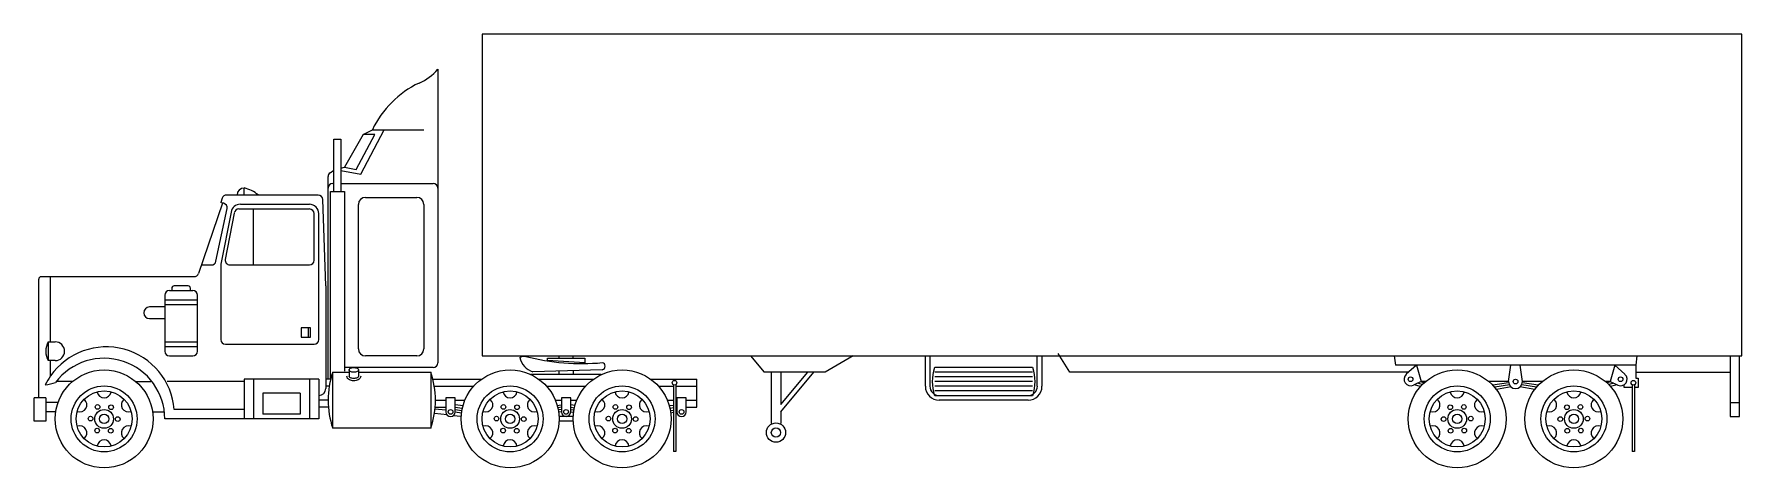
# Model space of a CAD drawing. Extents: x -17.4 to 1.2, y 0 to 4.7.
import ezdxf

# ---------------------------------------------------------------- set-up
doc = ezdxf.new("R2010")
doc.units = 0
doc.header["$MEASUREMENT"] = 0
doc.layers.add('01', color=1, linetype='CONTINUOUS')
doc.layers.add('02', color=2, linetype='CONTINUOUS')

msp = doc.modelspace()

# ---------------------------------------------------------------- linework, layer by layer
at = {"layer": '01'}
for p, q in [((-13.884, 3.251), (-13.68, 3.632)), ((-13.833, 3.2), (-13.579, 3.683)), ((-13.68, 3.632), (-13.807, 3.632)), ((-13.706, 3.683), (-13.147, 3.683)), ((-14.049, 3.24), (-13.833, 3.2)), ((-14.011, 3.277), (-13.884, 3.251)), ((-15.103, 2.972), (-15.103, 3.048)), ((-14.049, 3.099), (-13.045, 3.099)), ((-15.409, 2.25), (-15.289, 2.824)), ((-15.326, 2.882), (-15.337, 2.885)), ((-14.392, 2.819), (-15.161, 2.819)), ((-14.392, 2.87), (-15.144, 2.87)), ((-15.001, 2.21), (-15.001, 2.819)), ((-13.858, 1.295), (-13.858, 2.87)), ((-13.782, 2.946), (-13.223, 2.946)), ((-13.147, 2.87), (-13.147, 1.295)), ((-15.244, 2.786), (-15.356, 2.219)), ((-15.211, 2.776), (-15.308, 2.27)), ((-14.341, 2.261), (-14.341, 2.769)), ((-14.29, 1.397), (-14.29, 2.769)), ((-15.568, 2.21), (-15.459, 2.21)), ((-15.357, 2.209), (-15.357, 1.397)), ((-15.258, 2.21), (-14.392, 2.21)), ((-15.966, 1.88), (-15.966, 1.27)), ((-15.662, 1.93), (-15.916, 1.93)), ((-15.89, 1.956), (-15.89, 1.93)), ((-15.712, 1.981), (-15.865, 1.981)), ((-15.687, 1.93), (-15.687, 1.956)), ((-15.611, 1.27), (-15.611, 1.88)), ((-15.966, 1.753), (-16.132, 1.753)), ((-15.966, 1.829), (-15.611, 1.829)), ((-15.966, 1.778), (-15.611, 1.778)), ((-16.132, 1.626), (-15.966, 1.626)), ((-14.481, 1.524), (-14.481, 1.422)), ((-14.379, 1.524), (-14.481, 1.524)), ((-14.404, 1.524), (-14.404, 1.422)), ((-14.379, 1.422), (-14.379, 1.524)), ((-17.236, 1.372), (-17.236, 1.168)), ((-15.966, 1.372), (-15.611, 1.372)), ((-15.966, 1.321), (-15.611, 1.321)), ((-15.306, 1.346), (-14.341, 1.346)), ((-14.481, 1.422), (-14.379, 1.422)), ((-15.916, 1.219), (-15.662, 1.219)), ((-13.223, 1.219), (-13.782, 1.219)), ((-12.101, 1.202), (-12.079, 1.214)), ((-12.036, 1.214), (-12.079, 1.214)), ((-11.801, 1.194), (-11.394, 1.194)), ((-11.801, 1.168), (-11.801, 1.194)), ((-11.394, 1.143), (-11.801, 1.168)), ((-11.674, 1.194), (-11.674, 1.219)), ((-11.521, 1.194), (-11.521, 1.219)), ((-11.394, 1.194), (-11.394, 1.143)), ((-9.591, 1.219), (-9.439, 1.041)), ((-8.473, 1.219), (-8.778, 1.041)), ((-7.686, 0.889), (-7.686, 1.219)), ((-7.635, 0.889), (-7.635, 1.219)), ((-6.467, 0.889), (-6.467, 1.219)), ((-6.416, 1.219), (-6.416, 0.889)), ((-6.111, 1.041), (-6.238, 1.245)), ((-2.581, 1.219), (-2.568, 1.118)), ((0.048, 1.118), (-2.568, 1.118)), ((-2.339, 1.118), (-2.451, 1.019)), ((-2.339, 1.118), (-2.289, 0.94)), ((-1.336, 0.94), (-1.311, 1.118)), ((-1.184, 0.94), (-1.209, 1.118)), ((-0.18, 1.118), (-0.231, 0.94)), ((-0.18, 1.118), (-0.069, 1.019)), ((0.061, 1.219), (0.048, 1.118)), ((0.048, 1.118), (0.048, 0.978)), ((1.077, 1.219), (1.077, 0.559)), ((1.179, 0.559), (1.179, 1.219)), ((-15.103, 0.94), (-15.941, 0.94)), ((-15.001, 0.965), (-15.001, 0.533)), ((-14.392, 0.965), (-14.392, 0.533)), ((-14.164, 0.965), (-14.214, 0.965)), ((-14.138, 0.432), (-14.138, 1.041)), ((-13.96, 1.067), (-13.96, 0.999)), ((-13.858, 1.067), (-13.858, 0.999)), ((-13.071, 1.041), (-13.071, 0.432)), ((-13.043, 0.965), (-12.52, 0.965)), ((-11.215, 1.016), (-11.98, 1.016)), ((-11.203, 1.069), (-11.959, 1.046)), ((-11.894, 0.965), (-11.301, 0.965)), ((-11.674, 1.016), (-11.674, 1.054)), ((-11.521, 1.059), (-11.521, 1.016)), ((-10.675, 0.965), (-10.175, 0.965)), ((-10.175, 0.66), (-10.175, 0.965)), ((-8.778, 1.041), (-9.439, 1.041)), ((-9.362, 0.483), (-9.362, 1.041)), ((-9.261, 1.041), (-9.261, 0.689)), ((-9.261, 0.689), (-8.967, 1.041)), ((-9.261, 0.61), (-8.901, 1.041)), ((-6.518, 1.092), (-7.584, 1.092)), ((-6.518, 1.041), (-7.584, 1.041)), ((-6.518, 0.991), (-7.584, 0.991)), ((-6.518, 0.94), (-7.584, 0.94)), ((-2.425, 1.041), (-6.111, 1.041)), ((-2.289, 0.94), (-2.372, 0.9)), ((-2.254, 0.928), (-2.293, 0.938)), ((-2.24, 0.94), (-2.289, 0.94)), ((-1.336, 0.94), (-1.549, 0.94)), ((-0.97, 0.94), (-1.184, 0.94)), ((-0.231, 0.94), (-0.279, 0.94)), ((-0.227, 0.938), (-0.266, 0.928)), ((-0.231, 0.94), (-0.148, 0.9)), ((0.048, 1.041), (1.077, 1.041)), ((0.048, 0.978), (0.074, 0.978)), ((0.074, 0.978), (0.074, 0.876)), ((-14.493, 0.813), (-14.9, 0.813)), ((-14.9, 0.813), (-14.9, 0.584)), ((-14.493, 0.813), (-14.493, 0.584)), ((-14.176, 0.889), (-14.214, 0.889)), ((-13.033, 0.889), (-12.605, 0.889)), ((-12.804, 0.762), (-12.906, 0.762)), ((-12.906, 0.762), (-12.906, 0.61)), ((-12.804, 0.61), (-12.804, 0.762)), ((-11.81, 0.889), (-11.386, 0.889)), ((-11.648, 0.762), (-11.648, 0.61)), ((-11.547, 0.762), (-11.648, 0.762)), ((-11.547, 0.61), (-11.547, 0.762)), ((-10.591, 0.889), (-10.429, 0.889)), ((-10.429, 0.902), (-10.429, 0.178)), ((-10.404, 0.902), (-10.404, 0.178)), ((-10.404, 0.889), (-10.175, 0.889)), ((-10.29, 0.762), (-10.391, 0.762)), ((-10.391, 0.762), (-10.391, 0.61)), ((-10.29, 0.61), (-10.29, 0.762)), ((-6.518, 0.889), (-7.584, 0.889)), ((-6.518, 0.838), (-7.584, 0.838)), ((-7.584, 0.787), (-6.518, 0.787)), ((-2.295, 0.886), (-2.365, 0.903)), ((-2.275, 0.907), (-2.329, 0.921)), ((-1.335, 0.928), (-1.508, 0.9)), ((-1.327, 0.903), (-1.487, 0.878)), ((-1.308, 0.881), (-1.469, 0.855)), ((-1.051, 0.855), (-1.212, 0.881)), ((-1.032, 0.878), (-1.193, 0.903)), ((-1.012, 0.9), (-1.185, 0.928)), ((-0.191, 0.921), (-0.244, 0.907)), ((-0.154, 0.903), (-0.225, 0.886)), ((-0.079, 0.876), (-0.079, 0.904)), ((0.01, 0.876), (-0.079, 0.876)), ((0.01, 0.902), (0.01, 0.178)), ((0.036, 0.902), (0.036, 0.178)), ((0.074, 0.876), (0.036, 0.876)), ((-15.103, 0.635), (-15.863, 0.635)), ((-14.493, 0.584), (-14.9, 0.584)), ((-14.188, 0.737), (-14.29, 0.737)), ((-14.185, 0.66), (-14.29, 0.66)), ((-12.893, 0.576), (-13.031, 0.592)), ((-12.906, 0.628), (-13.025, 0.64)), ((-13.023, 0.66), (-12.906, 0.66)), ((-13.02, 0.737), (-12.906, 0.737)), ((-12.74, 0.56), (-12.825, 0.568)), ((-12.804, 0.737), (-12.7, 0.737)), ((-12.804, 0.737), (-12.7, 0.737)), ((-12.804, 0.66), (-12.728, 0.651)), ((-12.804, 0.635), (-12.733, 0.626)), ((-12.804, 0.61), (-12.736, 0.601)), ((-12.723, 0.676), (-12.803, 0.686)), ((-11.714, 0.737), (-11.648, 0.737)), ((-11.694, 0.68), (-11.65, 0.686)), ((-11.648, 0.66), (-11.688, 0.655)), ((-11.648, 0.635), (-11.683, 0.631)), ((-11.648, 0.61), (-11.679, 0.606)), ((-11.521, 0.559), (-11.674, 0.559)), ((-11.547, 0.737), (-11.481, 0.737)), ((-11.547, 0.66), (-11.507, 0.655)), ((-11.547, 0.635), (-11.513, 0.631)), ((-11.547, 0.61), (-11.517, 0.606)), ((-11.501, 0.68), (-11.545, 0.686)), ((-10.495, 0.737), (-10.429, 0.737)), ((-10.431, 0.681), (-10.472, 0.676)), ((-10.468, 0.651), (-10.429, 0.656)), ((-10.463, 0.626), (-10.429, 0.63)), ((-10.459, 0.601), (-10.429, 0.605)), ((-10.404, 0.737), (-10.391, 0.737)), ((-10.404, 0.659), (-10.391, 0.66)), ((-10.404, 0.633), (-10.391, 0.635)), ((-10.404, 0.608), (-10.391, 0.61)), ((-10.393, 0.686), (-10.402, 0.684)), ((-10.29, 0.737), (-10.175, 0.737)), ((-10.29, 0.66), (-10.175, 0.66)), ((-9.261, 0.61), (-9.261, 0.483)), ((-6.568, 0.737), (-7.534, 0.737)), ((1.077, 0.711), (1.179, 0.711)), ((1.077, 0.559), (1.179, 0.559)), ((-11.521, 0.508), (-11.674, 0.508)), ((-10.404, 0.178), (-10.429, 0.178)), ((0.036, 0.178), (0.01, 0.178))]:
    msp.add_line(p, q, dxfattribs=at)
for points in [[(-13.833, 0.999, -0.174705), (-13.842, 0.975, -0.104203), (-13.862, 0.959, -0.064948), (-13.883, 0.951, -0.051099), (-13.909, 0.949, -0.051099), (-13.935, 0.951, -0.064948), (-13.956, 0.959, -0.104203), (-13.976, 0.975, -0.174705), (-13.985, 0.999, -0.174705)], [(-13.858, 0.999, -0.174705), (-13.861, 0.991, -0.104203), (-13.873, 0.982, -0.064948), (-13.889, 0.976, -0.051099), (-13.909, 0.974, -0.051099), (-13.93, 0.976, -0.064948), (-13.945, 0.982, -0.104203), (-13.957, 0.991, -0.174705), (-13.96, 0.999, -0.174705)]]:
    msp.add_lwpolyline(points, format="xyb", dxfattribs=at)
msp.add_lwpolyline([(-13.909, 1.092, -0.051099), (-13.889, 1.09, -0.064948), (-13.873, 1.085, -0.104203), (-13.861, 1.075, -0.174705), (-13.858, 1.067, -0.174705), (-13.861, 1.058, -0.104203), (-13.873, 1.049, -0.064948), (-13.889, 1.044, -0.051099), (-13.909, 1.041, -0.051099), (-13.93, 1.044, -0.064948), (-13.945, 1.049, -0.104203), (-13.957, 1.058, -0.174705), (-13.96, 1.067, -0.174705), (-13.957, 1.075, -0.104203), (-13.945, 1.085, -0.064948), (-13.93, 1.09, -0.051099)], format="xyb", close=True, dxfattribs=at)
for centre, radius in [((-10.417, 0.927), 0.0254), ((-2.403, 0.965), 0.0254), ((-1.26, 0.94), 0.0254), ((-0.117, 0.965), 0.0254), ((0.023, 0.927), 0.0254), ((-16.627, 0.533), 0.359), ((-16.627, 0.533), 0.305), ((-12.207, 0.533), 0.359), ((-12.207, 0.533), 0.305), ((-10.988, 0.533), 0.359), ((-10.988, 0.533), 0.305), ((-1.895, 0.533), 0.359), ((-1.895, 0.533), 0.305), ((-0.625, 0.533), 0.359), ((-0.625, 0.533), 0.305), ((-16.775, 0.536), 0.0254), ((-16.627, 0.533), 0.102), ((-16.699, 0.663), 0.0254), ((-16.627, 0.533), 0.0508), ((-16.551, 0.66), 0.0254), ((-12.855, 0.61), 0.0254), ((-12.355, 0.536), 0.0254), ((-12.207, 0.533), 0.102), ((-12.279, 0.663), 0.0254), ((-12.207, 0.533), 0.0508), ((-12.131, 0.66), 0.0254), ((-11.598, 0.61), 0.0254), ((-11.136, 0.536), 0.0254), ((-10.988, 0.533), 0.102), ((-11.06, 0.663), 0.0254), ((-10.988, 0.533), 0.0508), ((-10.912, 0.66), 0.0254), ((-10.34, 0.61), 0.0254), ((-1.971, 0.66), 0.0254), ((-1.895, 0.533), 0.102), ((-1.895, 0.533), 0.0508), ((-1.823, 0.663), 0.0254), ((-1.747, 0.536), 0.0254), ((-0.701, 0.66), 0.0254), ((-0.625, 0.533), 0.102), ((-0.625, 0.533), 0.0508), ((-0.553, 0.663), 0.0254), ((-0.477, 0.536), 0.0254), ((-16.703, 0.406), 0.0254), ((-16.555, 0.404), 0.0254), ((-16.479, 0.531), 0.0254), ((-12.283, 0.406), 0.0254), ((-12.135, 0.404), 0.0254), ((-12.059, 0.531), 0.0254), ((-11.064, 0.406), 0.0254), ((-10.916, 0.404), 0.0254), ((-10.84, 0.531), 0.0254), ((-9.312, 0.384), 0.105), ((-9.312, 0.384), 0.0508), ((-2.043, 0.531), 0.0254), ((-1.967, 0.404), 0.0254), ((-1.819, 0.406), 0.0254), ((-0.773, 0.531), 0.0254), ((-0.697, 0.404), 0.0254), ((-0.549, 0.406), 0.0254)]:
    msp.add_circle(centre, radius, dxfattribs=at)
for centre, radius, start, end in [((-15.103, 2.972), 0.0762, 90, 180), ((-15.166, 2.731), 0.324, 48.1798, 78.6901), ((-14.138, 3.048), 0.0508, 90, 180), ((-13.045, 3.048), 0.0508, 0, 90), ((-15.339, 2.833), 0.0508, 349.3803, 75.2564), ((-15.144, 2.769), 0.102, 90, 170.3112), ((-15.161, 2.769), 0.0508, 90, 171.1193), ((-14.392, 2.769), 0.102, 0, 90), ((-14.392, 2.769), 0.0508, 0, 90), ((-13.782, 2.87), 0.0762, 90, 180), ((-13.223, 2.87), 0.0762, 0, 90), ((-15.459, 2.261), 0.0508, 270, 348.1836), ((-15.258, 2.261), 0.0508, 169.204, 270), ((-14.392, 2.261), 0.0508, 270, 0), ((-15.306, 2.209), 0.0508, 168.8632, 180), ((-15.916, 1.88), 0.0508, 90, 180), ((-15.865, 1.956), 0.0254, 90, 180), ((-15.712, 1.956), 0.0254, 0, 90), ((-15.662, 1.88), 0.0508, 0, 90), ((-16.132, 1.689), 0.0635, 90, 270), ((-16.603, 0.576), 0.742, 4.552, 144.9992), ((-15.306, 1.397), 0.0508, 180, 270), ((-14.341, 1.397), 0.0508, 270, 0), ((-15.916, 1.27), 0.0508, 180, 270), ((-15.662, 1.27), 0.0508, 270, 0), ((-13.782, 1.295), 0.0762, 180, 270), ((-13.223, 1.295), 0.0762, 270, 0), ((-11.889, 1.252), 0.218, 193.1429, 251.2522), ((-11.425, 3.565), 2.429, 255.4167, 275.2326), ((-11.211, 1.107), 0.0394, 281.3099, 78.6901), ((-7.153, 0.94), 0.458, 160.56, 199.44), ((-6.949, 0.94), 0.458, 340.56, 19.44), ((-2.403, 0.965), 0.0718, 131.5857, 295.3195), ((-1.26, 0.94), 0.0762, 180, 0), ((-0.117, 0.965), 0.0718, 244.6805, 48.4143), ((-16.891, 0.686), 0.0762, 249.5941, 50.4059), ((-16.627, 0.838), 0.0762, 189.5941, 350.4059), ((-16.363, 0.686), 0.0762, 129.5941, 290.4059), ((-12.471, 0.686), 0.0762, 249.5941, 50.4059), ((-12.207, 0.838), 0.0762, 189.5941, 350.4059), ((-11.943, 0.686), 0.0762, 129.5941, 290.4059), ((-11.252, 0.686), 0.0762, 249.5941, 50.4059), ((-10.988, 0.838), 0.0762, 189.5941, 350.4059), ((-10.724, 0.686), 0.0762, 129.5941, 290.4059), ((-7.534, 0.889), 0.152, 180, 270), ((-7.534, 0.889), 0.102, 180, 270), ((-6.568, 0.889), 0.102, 270, 0), ((-6.568, 0.889), 0.152, 270, 0), ((-2.159, 0.686), 0.0762, 249.5941, 50.4059), ((-1.895, 0.838), 0.0762, 189.5941, 350.4059), ((-1.631, 0.686), 0.0762, 129.5941, 290.4059), ((-0.889, 0.686), 0.0762, 249.5941, 50.4059), ((-0.625, 0.838), 0.0762, 189.5941, 350.4059), ((-0.361, 0.686), 0.0762, 129.5941, 290.4059), ((-12.855, 0.61), 0.0508, 180, 0), ((-11.598, 0.61), 0.0508, 180, 0), ((-10.34, 0.61), 0.0508, 180, 0), ((-16.891, 0.381), 0.0762, 309.5941, 110.4059), ((-16.363, 0.381), 0.0762, 69.5941, 230.4059), ((-12.471, 0.381), 0.0762, 309.5941, 110.4059), ((-11.943, 0.381), 0.0762, 69.5941, 230.4059), ((-11.252, 0.381), 0.0762, 309.5941, 110.4059), ((-10.724, 0.381), 0.0762, 69.5941, 230.4059), ((-2.159, 0.381), 0.0762, 309.5941, 110.4059), ((-1.631, 0.381), 0.0762, 69.5941, 230.4059), ((-0.889, 0.381), 0.0762, 309.5941, 110.4059), ((-0.361, 0.381), 0.0762, 69.5941, 230.4059), ((-16.627, 0.229), 0.0762, 9.5941, 170.4059), ((-12.207, 0.229), 0.0762, 9.5941, 170.4059), ((-10.988, 0.229), 0.0762, 9.5941, 170.4059), ((-1.895, 0.229), 0.0762, 9.5941, 170.4059), ((-0.625, 0.229), 0.0762, 9.5941, 170.4059)]:
    msp.add_arc(centre, radius, start, end, dxfattribs=at)
at = {"layer": '02'}
for p, q in [((1.204, 4.724), (-12.512, 4.724)), ((-12.512, 4.724), (-12.512, 1.219)), ((1.204, 1.219), (1.204, 4.724)), ((-12.995, 4.343), (-12.995, 1.143)), ((-14.125, 3.581), (-14.049, 3.581)), ((-14.125, 3.01), (-14.125, 3.581)), ((-14.049, 3.581), (-14.049, 3.01)), ((-13.807, 3.632), (-14.011, 3.277)), ((-13.807, 3.632), (-13.706, 3.683)), ((-14.188, 0.965), (-14.188, 3.173)), ((-14.166, 3.215), (-14.125, 3.243)), ((-14.049, 3.264), (-14.011, 3.277)), ((-14.163, 0.965), (-14.163, 3.01)), ((-14.163, 3.01), (-14.011, 3.01)), ((-14.138, 3.099), (-14.125, 3.099)), ((-14.011, 3.01), (-14.011, 1.054)), ((-15.337, 2.885), (-15.6, 2.117)), ((-15.343, 2.937), (-15.358, 2.891)), ((-15.337, 2.885), (-15.358, 2.891)), ((-14.297, 2.972), (-15.295, 2.972)), ((-14.214, 1.981), (-14.246, 2.923)), ((-17.338, 0.762), (-17.338, 2.057)), ((-17.313, 2.083), (-15.648, 2.083)), ((-17.211, 1.372), (-17.211, 2.083)), ((-14.214, 1.981), (-14.214, 0.864)), ((-17.236, 1.372), (-17.16, 1.372)), ((-17.16, 1.168), (-17.236, 1.168)), ((-17.211, 1.002), (-17.211, 1.168)), ((-12.512, 1.219), (1.204, 1.219)), ((-16.972, 0.94), (-17.148, 0.94)), ((-16.281, 0.94), (-16.118, 0.94)), ((-14.29, 0.965), (-15.103, 0.965)), ((-15.103, 0.965), (-15.103, 0.533)), ((-14.29, 0.965), (-14.29, 0.533)), ((-14.138, 1.041), (-13.96, 1.041)), ((-13.045, 1.092), (-14.011, 1.092)), ((-13.858, 1.041), (-13.071, 1.041)), ((-17.389, 0.508), (-17.389, 0.762)), ((-17.262, 0.762), (-17.389, 0.762)), ((-17.262, 0.762), (-17.262, 0.508)), ((-17.13, 0.711), (-17.262, 0.711)), ((-17.155, 0.61), (-17.262, 0.61)), ((-16.099, 0.61), (-15.97, 0.61)), ((-17.262, 0.508), (-17.389, 0.508)), ((-14.29, 0.533), (-15.966, 0.533)), ((-13.071, 0.432), (-14.138, 0.432))]:
    msp.add_line(p, q, dxfattribs=at)
for centre in [(-16.627, 0.533), (-12.207, 0.533), (-10.988, 0.533), (-1.895, 0.533), (-0.625, 0.533)]:
    msp.add_circle(centre, 0.533, dxfattribs=at)
for centre, radius, start, end in [((-13.417, 4.695), 0.55, 293.5211, 320.2187), ((-12.746, 3.231), 1.061, 115.2036, 154.7964), ((-14.138, 3.173), 0.0508, 123.6901, 180), ((-15.295, 2.921), 0.0508, 90, 161.9958), ((-14.297, 2.921), 0.0508, 1.9766, 90), ((-17.313, 2.057), 0.0254, 90, 180), ((-15.648, 2.134), 0.0508, 270, 341.0877), ((-17.046, 1.27), 0.216, 151.9275, 208.0725), ((-17.16, 1.27), 0.102, 270, 90), ((-16.627, 0.533), 0.661, 0, 143.0873), ((-13.045, 1.143), 0.0508, 270, 0), ((-16.603, 0.576), 0.742, 144.9992, 153.6554), ((-17.303, 1.334), 0.43, 274.6617, 290.1082), ((-13.249, 0.737), 0.94, 161.0754, 198.9246), ((-13.96, 0.737), 0.94, 341.0754, 18.9246), ((-14.29, 0.864), 0.0762, 270, 0)]:
    msp.add_arc(centre, radius, start, end, dxfattribs=at)

doc.saveas('drawing.dxf')
